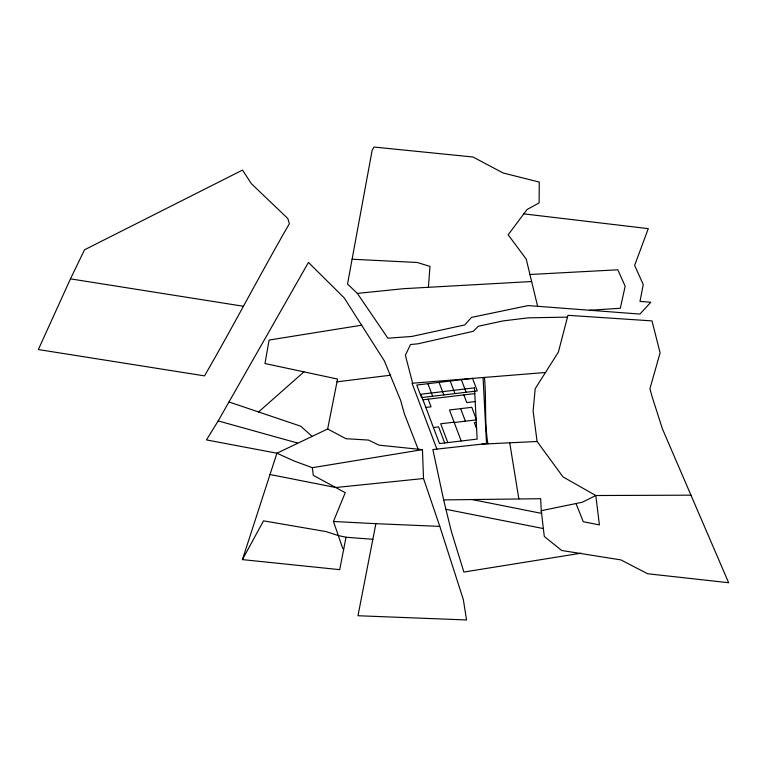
<?xml version="1.0" encoding="UTF-8"?>
<svg xmlns="http://www.w3.org/2000/svg" width="767" height="767" viewBox="0 0 767 767"><rect width="100%" height="100%" fill="white"/><g stroke="black" fill="none" stroke-linecap="round" stroke-linejoin="round"><path stroke-width="1.15" d="M428.389 287.299L429.98 266.408L417.238 262.487L352.091 259.217M372.848 539.306L346.022 537.236L339.714 569.66L242.41 559.613L276.925 453.211L327.662 428.964L345.984 438.714L368.409 440.057L378.956 445.138L422.444 449.654L423.528 478.522L439.807 526.392L463.335 599.602L466.566 619.957L357.978 615.738L375.888 523.679L439.807 526.392M327.662 428.964L337.566 379.051L264.979 363.529L269.092 340.059L361.621 325.208M691.077 495.175L595.806 495.52L563.007 476.901L537.082 441.485L533.103 411.026L535.203 388.716L558.376 352.111L567.963 315.314L651.998 320.894L660.109 352.858L649.927 388.696L652.027 396.481L662.467 428.983L728.65 582.719L647.597 573.745L620.925 559.91L561.693 550.485L544.282 536.43L541.272 510.688L540.649 498.713L443.642 499.902L432.876 449.548L486.518 443.614L483.076 377.537M343.712 549.105L342.705 548.3L333.444 521.474L345.236 492.682L313.31 475.358L312.332 467.688L293.914 460.938L276.925 453.211L206.476 439.913L218.192 420.91L308.449 262.429L344.134 297.788L384.325 360.826L400.566 400.201L404.305 413.624L418.159 449.213M70.468 278.862L38.35 349.551L204.53 375.878C233.647 325.467 260.397 273.992 289.38 223.638L287.817 218.509L251.346 183.668L242.535 170.073L84.523 249.802L70.468 278.862L243.532 306.282M242.41 559.613L263.522 520.841L325.898 531.56L338.305 535.558L346.022 537.236M228.969 401.975L258.565 411.956L303.953 371.861M312.332 467.688L422.444 449.654M581.156 553.18L463.872 572.057L451.351 531.426L443.642 499.902M337.02 381.813L390.652 375.197M422.953 399.789L474.783 393.605M425.848 407.45L431.044 406.826L428.159 399.166M475.204 401.563L466.758 402.57L463.862 394.909M454.093 422.186L440.699 423.777L447.803 442.597M454.217 422.512L476.537 419.856L471.801 407.315L449.481 409.971L461.197 440.996M433.422 427.516L438.619 426.893L444.687 442.962M476.288 422.406L474.332 422.636L476.614 428.686M523.813 213.868L648.278 228.633L634.635 265.401L643.254 284.557L639.994 301.421L650.838 302.227L639.927 314.077L537.629 306.301L526.229 259.112L508.157 234.788L527.063 209.535L539.124 202.9L539.259 182.076L503.056 172.968L473.018 157.005L373.989 147.043L372.168 150.198L347.528 284.011L357.355 293.397L403.595 288.689L531.646 281.527M423.528 478.522L335.793 487.515L270.013 474.514M537.082 441.485L481.734 444.141M545.644 372.484L412.052 383.26L436.902 449.098M529.949 274.5L617.79 269.792L625.172 286.216L620.311 308.276L589.392 310.261M567.494 317.126L528.233 317.835L503.037 320.913L478.33 326.243L473.277 331.296L417.967 343.808L410.508 344.527L405.379 355.265L412.636 383.212M333.444 521.474L375.888 523.679M537.629 306.301L528.07 305.592L471.513 317.394L464.783 324.93L411.831 336.445L387.881 338.199L357.355 293.397M445.943 509.298L543.362 528.559M472.021 499.528L541.588 513.391L541.272 510.688L582.278 502.241L595.806 495.52L599.411 524.925L583.246 521.694L576.027 503.526M218.192 420.91L297.634 443.058M258.565 411.956L300.674 426.193L312.025 436.298M461.389 379.713L466.115 392.263M450.229 381.046L454.956 393.586M460.641 408.638L465.377 421.188M439.069 382.378L443.805 394.919M427.909 383.711L432.646 396.251M509.729 442.847L518.847 498.905M487.927 443.968C484.226 421.898 486.546 399.607 484.447 377.422M472.539 378.38L416.749 385.034L421.486 397.584L477.275 390.93L472.539 378.38M474.485 387.853L420.862 394.248L439.481 443.585L477.151 439.098L474.485 387.853"/></g></svg>
